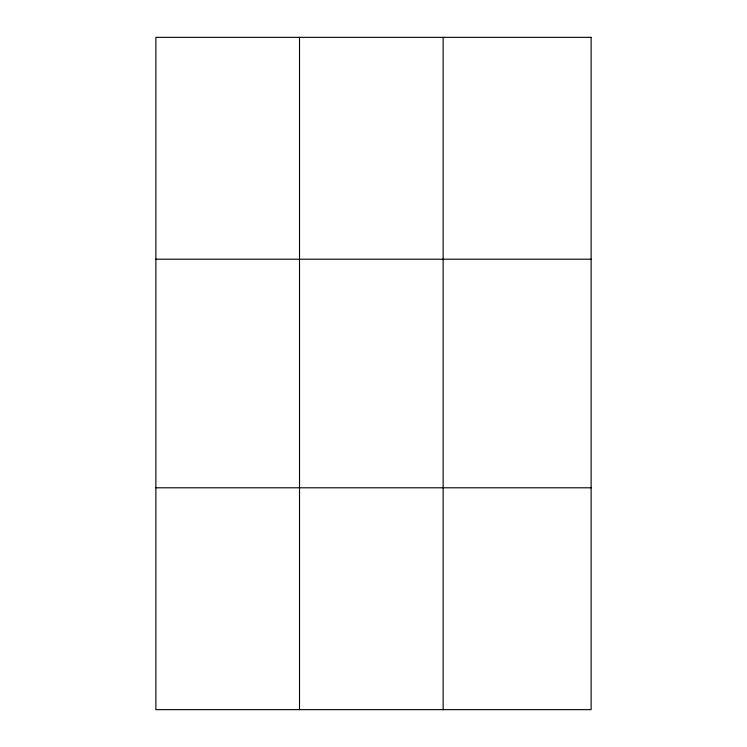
<?xml version="1.0" encoding="UTF-8"?>
<svg xmlns="http://www.w3.org/2000/svg" width="747" height="747" viewBox="0 0 747 747"><rect width="100%" height="100%" fill="white"/><g stroke="black" fill="none" stroke-linecap="round" stroke-linejoin="round"><path stroke-width="1.12" d="M299.51 709.65L299.51 37.35M443.139 709.65L443.139 37.35M155.88 259.209L591.12 259.209M155.88 487.791L591.12 487.791M591.12 37.35L591.12 709.65L155.88 709.65L155.88 37.35L591.12 37.35"/></g></svg>
